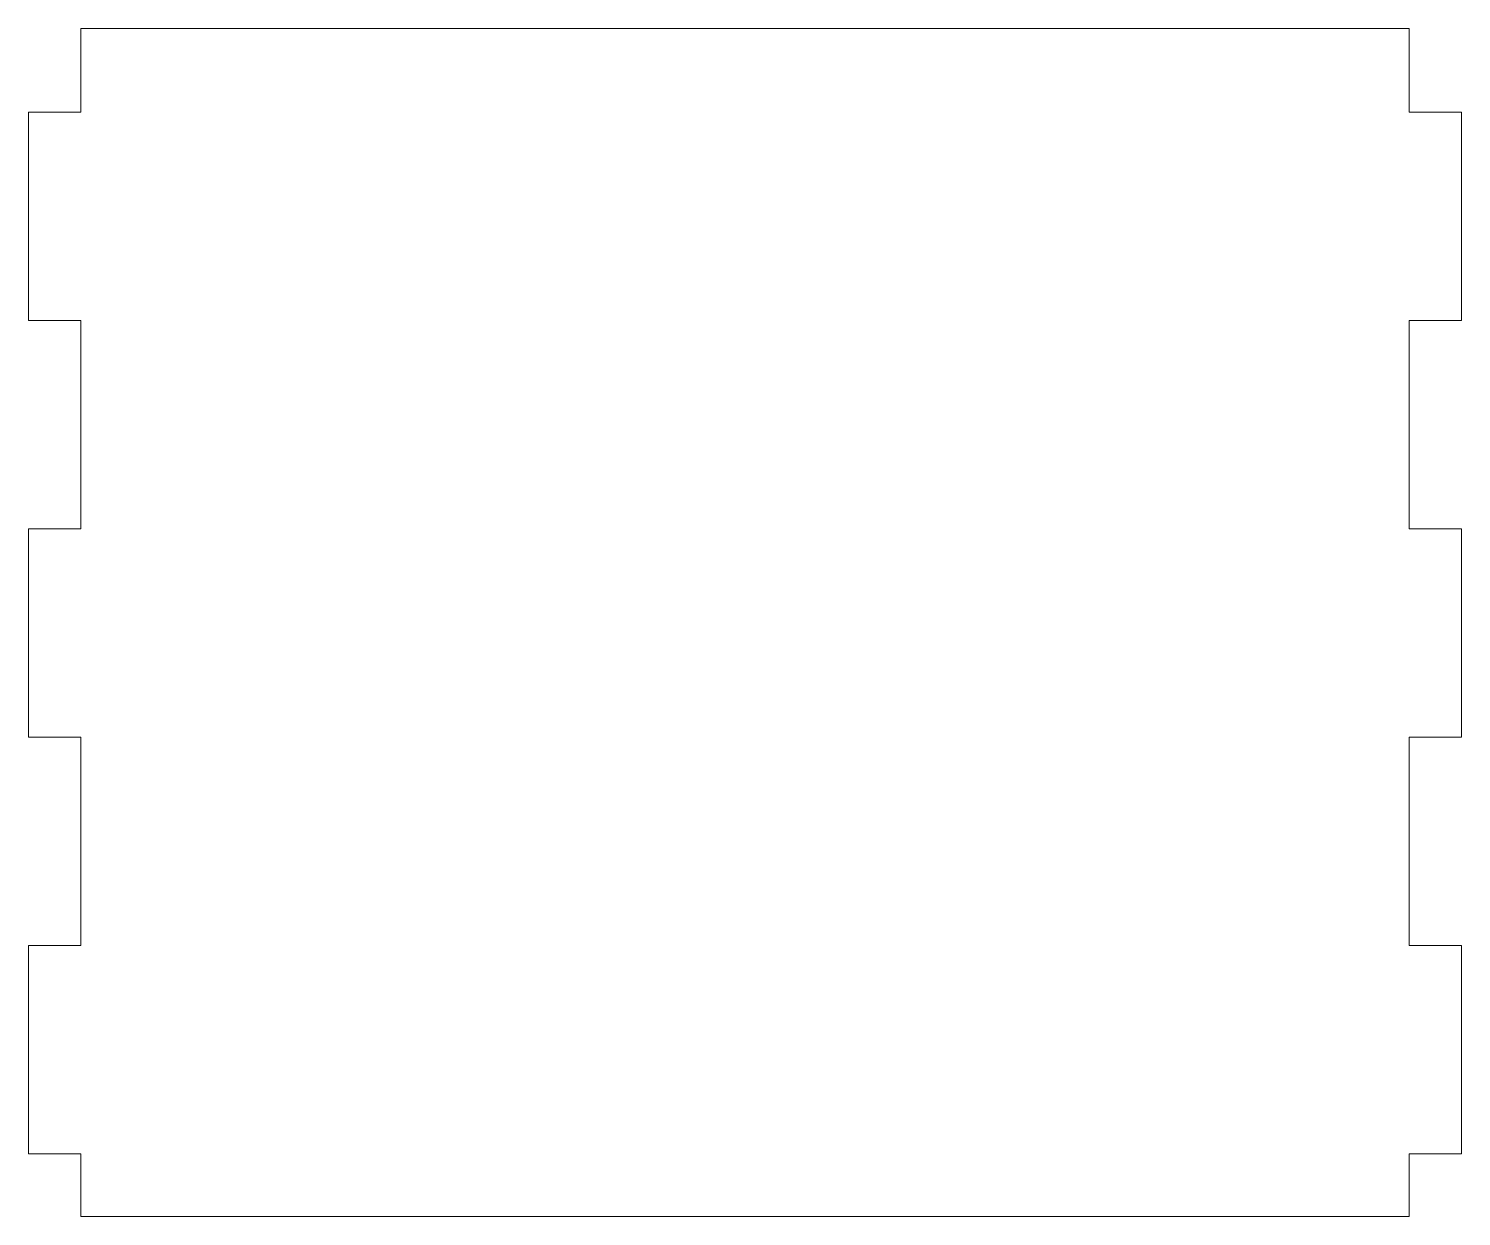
# Model space of a CAD drawing. Header units: inches. Extents: x -0.12 to 3.31, y 0.05 to 2.9.
import ezdxf

# ---------------------------------------------------------------- set-up
doc = ezdxf.new("R2010")
doc.units = ezdxf.units.IN
doc.header["$MEASUREMENT"] = 0

msp = doc.modelspace()

# ---------------------------------------------------------------- linework, layer by layer
at = {"color": 7, "linetype": 'Continuous', "lineweight": 15}
for p, q in [((0, 2.9), (0, 2.7)), ((3.189, 2.9), (0, 2.9)), ((3.189, 2.7), (3.189, 2.9)), ((-0.125, 2.7), (-0.125, 2.2)), ((0, 2.7), (-0.125, 2.7)), ((3.314, 2.7), (3.189, 2.7)), ((3.314, 2.2), (3.314, 2.7)), ((-0.125, 2.2), (0, 2.2)), ((0, 2.2), (0, 1.7)), ((3.189, 2.2), (3.314, 2.2)), ((3.189, 1.7), (3.189, 2.2)), ((-0.125, 1.7), (-0.125, 1.2)), ((0, 1.7), (-0.125, 1.7)), ((3.314, 1.7), (3.189, 1.7)), ((3.314, 1.2), (3.314, 1.7)), ((-0.125, 1.2), (0, 1.2)), ((0, 1.2), (0, 0.7)), ((3.189, 1.2), (3.314, 1.2)), ((3.189, 0.7), (3.189, 1.2)), ((-0.125, 0.7), (-0.125, 0.2)), ((0, 0.7), (-0.125, 0.7)), ((3.314, 0.7), (3.189, 0.7)), ((3.314, 0.2), (3.314, 0.7)), ((-0.125, 0.2), (0, 0.2)), ((0, 0.2), (0, 0.05)), ((3.189, 0.2), (3.314, 0.2)), ((3.189, 0.05), (3.189, 0.2)), ((0, 0.05), (3.189, 0.05))]:
    msp.add_line(p, q, dxfattribs=at)

doc.saveas('drawing.dxf')
